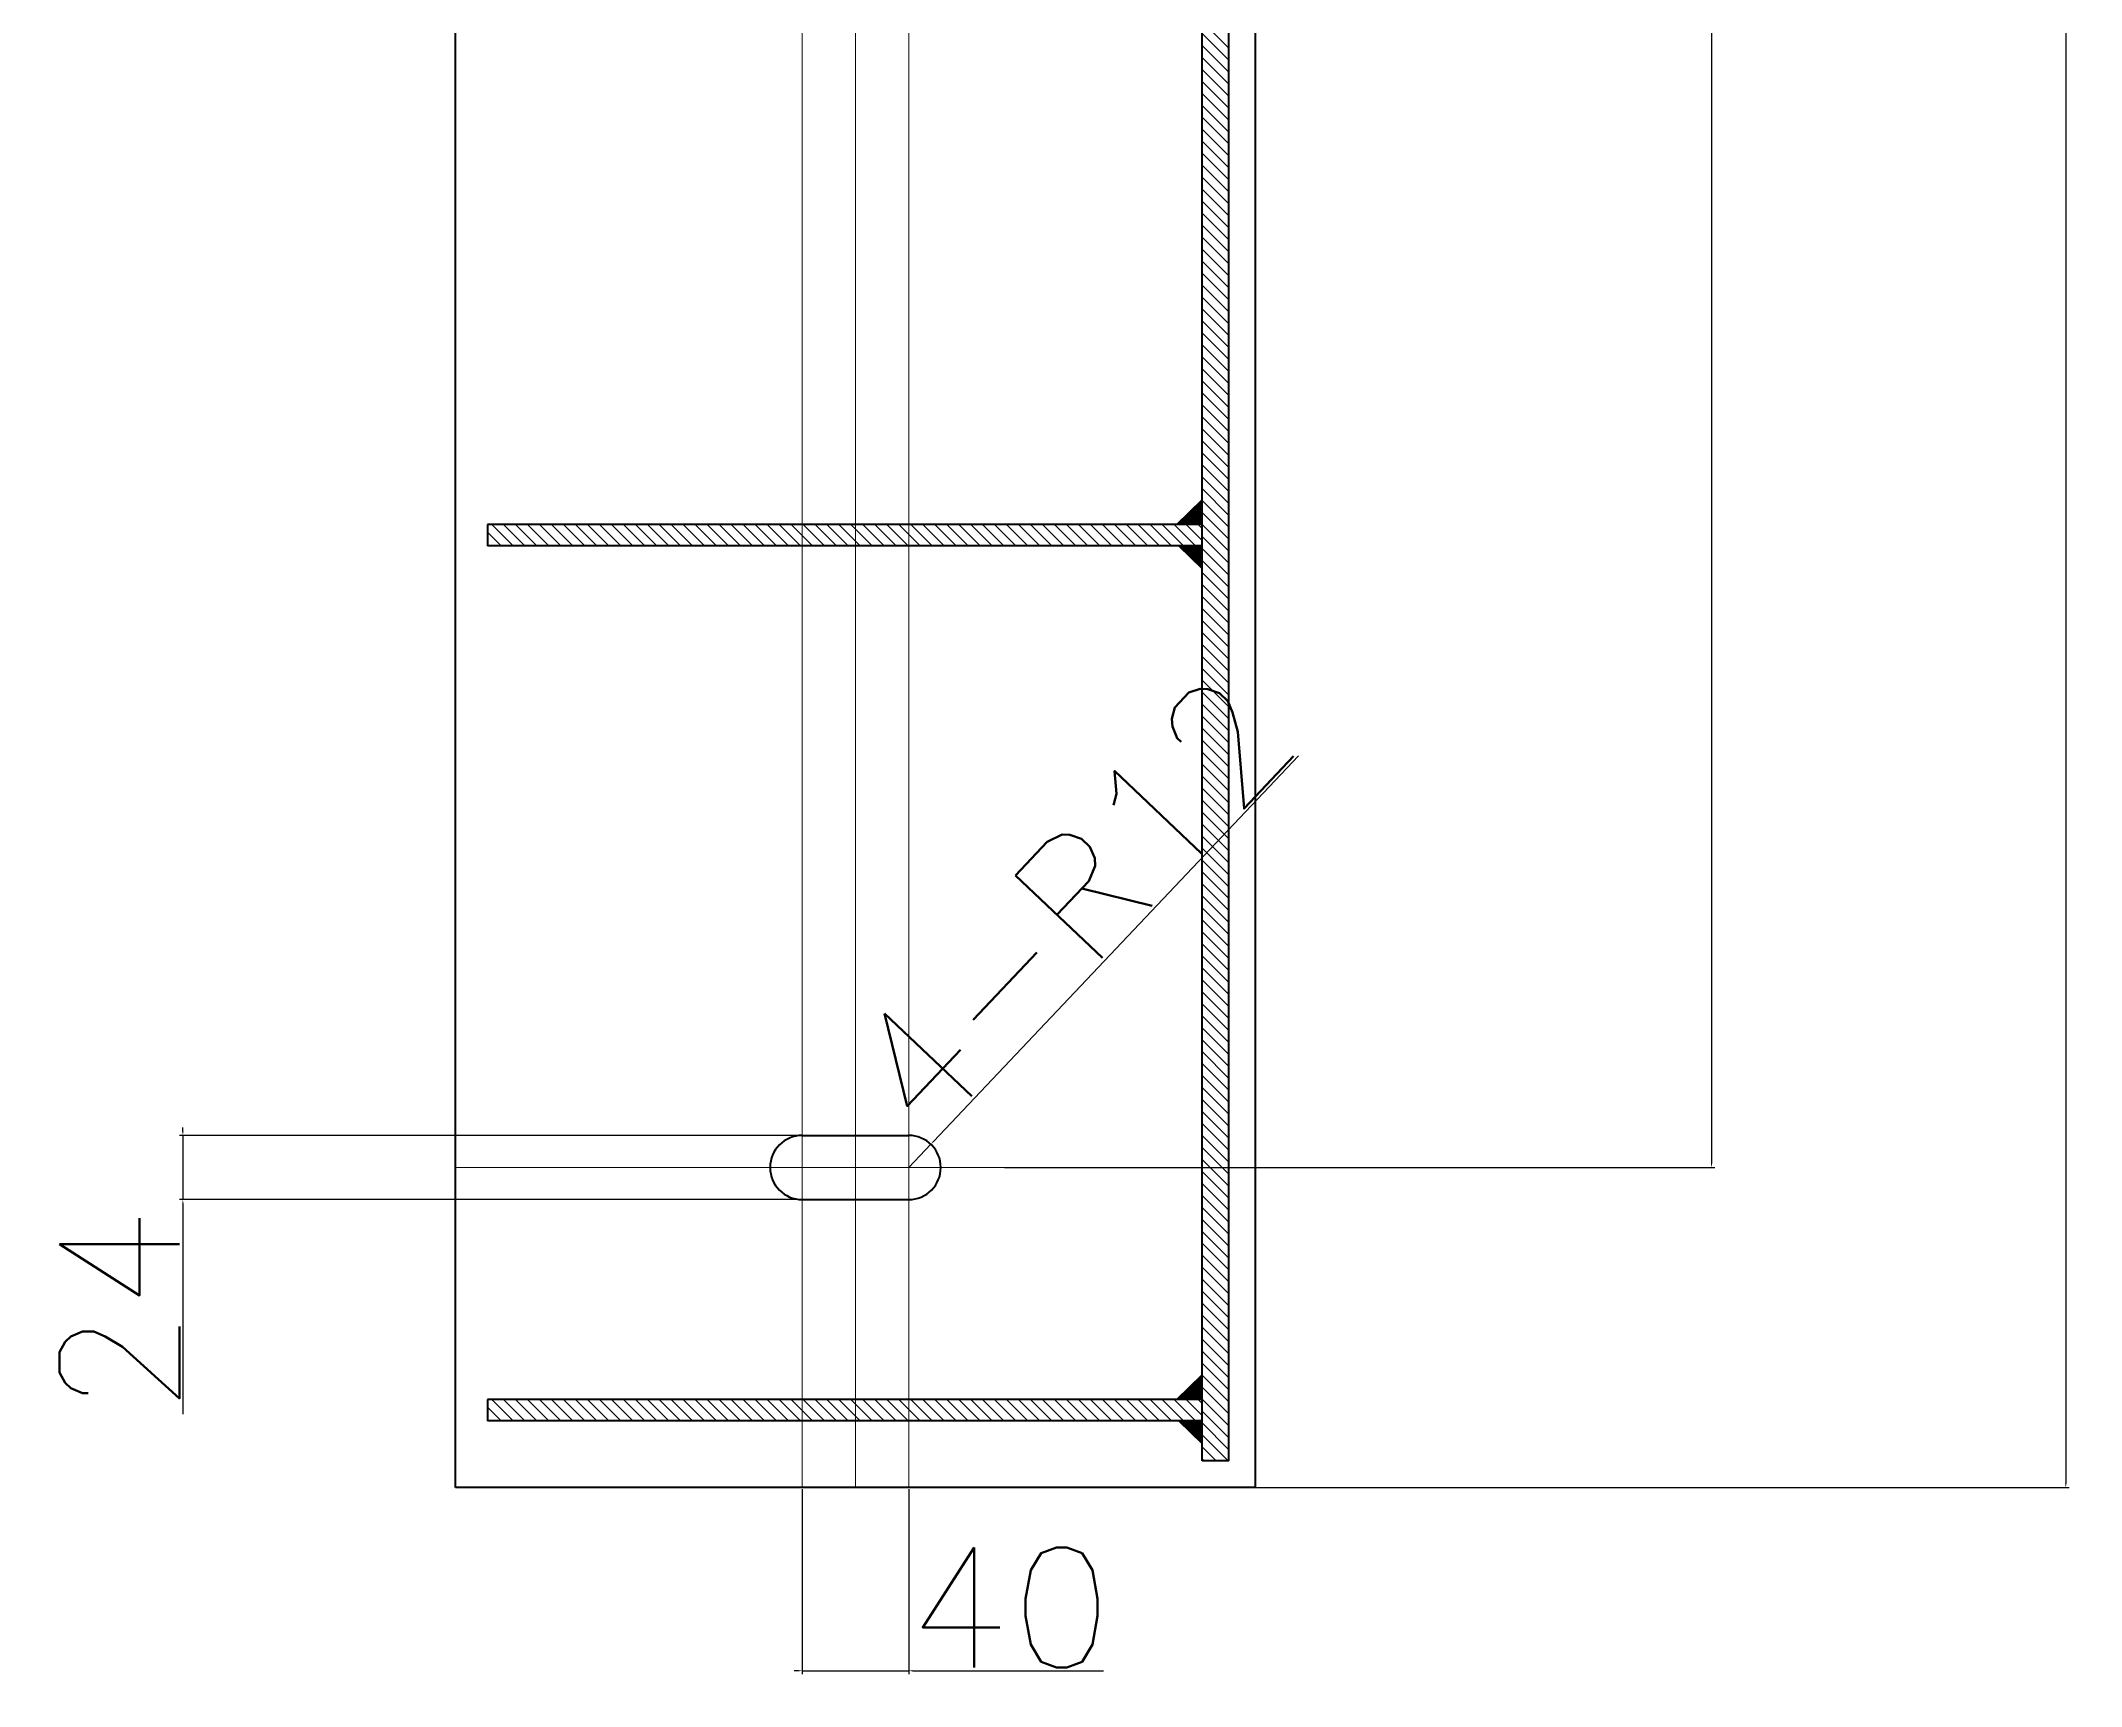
# Model space of a CAD drawing. Extents: x -11028 to 1475, y 2438 to 11279.
# Drawn here: x -5634 to -4869, y 3142 to 3759 of the extents above; entities that cross this region are included whole.
import ezdxf

# ---------------------------------------------------------------- set-up
doc = ezdxf.new("R2010")
doc.units = 0
doc.linetypes.add('ACAD_ISO04W100', pattern=[30.5, 24, -3, 0.5, -3])
doc.layers.get('DEFPOINTS').update_dxf_attribs({"linetype": 'CONTINUOUS', "lineweight": 13})
for name, color, linetype, lineweight in [('1粗实线', 3, 'CONTINUOUS', 40), ('2细实线', 7, 'CONTINUOUS', 25), ('3中心线', 30, 'ACAD_ISO04W100', 20)]:
    doc.layers.add(name, color=color, linetype=linetype, lineweight=lineweight)
doc.styles.add('ST3', font='txt.shx', dxfattribs={"height": 45, "bigfont": 'intecad.shx'})
doc.dimstyles.get("Standard").update_dxf_attribs({"dimtxt": 0.18, "dimasz": 0.18, "dimexe": 0.18, "dimexo": 0.0625, "dimgap": 0.09, "dimtad": 0, "dimtih": 1, "dimtoh": 1, "dimdec": 4, "dimzin": 0, "dimdsep": 46, "dimtxsty": 'Standard', "dimcen": 0.09, "dimadec": 0, "dimazin": 0, "dimtfac": 1, "dimtdec": 4, "dimtofl": 0, "dimtmove": 0, "dimatfit": 3, "dimfxl": 0, "dimtolj": 1, "dimtzin": 0, "dimarcsym": 0})

# ---------------------------------------------------------------- blocks, each defined once
blk = doc.blocks.new('*D37')
at = {"layer": '1粗实线', "color": 7, "linetype": 'ByBlock', "lineweight": -2}
for p, q in [((-5348.36, 3216.21), (-5348.36, 3146.94)), ((-5308.36, 3216.21), (-5308.36, 3146.94)), ((-5349.86, 3148.19), (-5351.36, 3148.19)), ((-5348.36, 3148.19), (-5308.36, 3148.19)), ((-5306.86, 3148.19), (-5235.36, 3148.19))]:
    blk.add_line(p, q, dxfattribs=at)
at = {"layer": '1粗实线', "color": 7, "linetype": 'ByBlock'}
for points in [[(-5349.86, 3148.44), (-5349.86, 3147.94), (-5348.36, 3148.19)], [(-5306.86, 3148.44), (-5306.86, 3147.94), (-5308.36, 3148.19)]]:
    blk.add_solid(points, dxfattribs=at)
at = {"layer": 'DEFPOINTS', "color": 0, "linetype": 'ByBlock'}
for p in [(-5348.36, 3216.83), (-5308.36, 3216.83), (-5308.36, 3148.19)]:
    blk.add_point(p, dxfattribs=at)
at = {"layer": '1粗实线', "color": 7, "linetype": 'ByBlock', "insert": (-5270.36, 3171.94), "char_height": 45, "attachment_point": 5, "style": 'ST3'}
blk.add_mtext('\\A1;40', dxfattribs=at)
blk = doc.blocks.new('*D38')
at = {"layer": '1粗实线', "color": 7, "linetype": 'ByBlock', "lineweight": -2}
for p, q in [((-5580.55, 3350.33), (-5580.55, 3351.83)), ((-5340.51, 3348.83), (-5581.8, 3348.83)), ((-5580.55, 3348.83), (-5580.55, 3324.83)), ((-5340.51, 3324.83), (-5581.8, 3324.83)), ((-5580.55, 3323.33), (-5580.55, 3244.33))]:
    blk.add_line(p, q, dxfattribs=at)
at = {"layer": '1粗实线', "color": 7, "linetype": 'ByBlock'}
for points in [[(-5580.8, 3350.33), (-5580.3, 3350.33), (-5580.55, 3348.83)], [(-5580.8, 3323.33), (-5580.3, 3323.33), (-5580.55, 3324.83)]]:
    blk.add_solid(points, dxfattribs=at)
at = {"layer": 'DEFPOINTS', "color": 0, "linetype": 'ByBlock'}
for p in [(-5339.89, 3348.83), (-5580.55, 3324.83), (-5339.89, 3324.83)]:
    blk.add_point(p, dxfattribs=at)
at = {"layer": '1粗实线', "color": 7, "linetype": 'ByBlock', "insert": (-5604.3, 3283.08), "char_height": 45, "attachment_point": 5, "rotation": 90, "style": 'ST3'}
blk.add_mtext('\\A1;24', dxfattribs=at)
blk = doc.blocks.new('*D39')
at = {"layer": '1粗实线', "color": 7, "linetype": 'ByBlock', "lineweight": -2}
for p, q in [((-5299.08, 3346.63), (-5162.22, 3491.1)), ((-5308.36, 3336.83), (-5300.11, 3345.54))]:
    blk.add_line(p, q, dxfattribs=at)
at = {"layer": '1粗实线', "color": 7, "linetype": 'ByBlock'}
blk.add_solid([(-5299.26, 3346.8), (-5298.9, 3346.46), (-5300.11, 3345.54)], dxfattribs=at)
at = {"layer": 'DEFPOINTS', "color": 0, "linetype": 'ByBlock'}
for p in [(-5300.11, 3345.54), (-5308.36, 3336.83)]:
    blk.add_point(p, dxfattribs=at)
at = {"layer": '1粗实线', "color": 7, "linetype": 'ByBlock', "insert": (-5247.38, 3435.74), "char_height": 45, "attachment_point": 5, "rotation": 46.55072, "style": 'ST3'}
blk.add_mtext('\\A1;4-R12', dxfattribs=at)
blk = doc.blocks.new('*D52')
at = {"layer": '2细实线', "color": 7, "linetype": 'ByBlock', "lineweight": -2}
for p, q in [((-5255.31, 5256.83), (-4873.29, 5256.83)), ((-4874.54, 5255.33), (-4874.54, 3218.33)), ((-5255.31, 3216.83), (-4873.29, 3216.83))]:
    blk.add_line(p, q, dxfattribs=at)
at = {"layer": '2细实线', "color": 7, "linetype": 'ByBlock'}
for points in [[(-4874.79, 5255.33), (-4874.29, 5255.33), (-4874.54, 5256.83)], [(-4874.79, 3218.33), (-4874.29, 3218.33), (-4874.54, 3216.83)]]:
    blk.add_solid(points, dxfattribs=at)
at = {"layer": 'DEFPOINTS', "color": 0, "linetype": 'ByBlock'}
for p in [(-5255.93, 5256.83), (-5255.93, 3216.83), (-4874.54, 3216.83)]:
    blk.add_point(p, dxfattribs=at)
at = {"layer": '2细实线', "color": 7, "linetype": 'ByBlock', "insert": (-4898.29, 4236.83), "char_height": 45, "attachment_point": 5, "rotation": 90, "style": 'ST3'}
blk.add_mtext('\\A1;2040', dxfattribs=at)
blk = doc.blocks.new('*D53')
at = {"layer": '2细实线', "color": 7, "linetype": 'ByBlock', "lineweight": -2}
for p, q in [((-5315.74, 5136.83), (-5006.14, 5136.83)), ((-5007.39, 5135.33), (-5007.39, 3338.33)), ((-5272.45, 3336.83), (-5006.14, 3336.83))]:
    blk.add_line(p, q, dxfattribs=at)
at = {"layer": '2细实线', "color": 7, "linetype": 'ByBlock'}
for points in [[(-5007.64, 5135.33), (-5007.14, 5135.33), (-5007.39, 5136.83)], [(-5007.64, 3338.33), (-5007.14, 3338.33), (-5007.39, 3336.83)]]:
    blk.add_solid(points, dxfattribs=at)
at = {"layer": 'DEFPOINTS', "color": 0, "linetype": 'ByBlock'}
for p in [(-5316.36, 5136.83), (-5273.07, 3336.83), (-5007.39, 3336.83)]:
    blk.add_point(p, dxfattribs=at)
at = {"layer": '2细实线', "color": 7, "linetype": 'ByBlock', "insert": (-5031.14, 4236.83), "char_height": 45, "attachment_point": 5, "rotation": 90, "style": 'ST3'}
blk.add_mtext('\\A1;1800', dxfattribs=at)

msp = doc.modelspace()

# ---------------------------------------------------------------- hatches: boundary and pattern name
at = {"layer": '2细实线', "linetype": 'ByBlock'}
h = msp.add_hatch(dxfattribs=at)
h.set_pattern_fill('ANSI37', color=256, scale=0.1, angle=90, style=0)
h.set_pattern_definition([(315, (2412.593, 3315.72564), (0.224506403, 0.224506403), []), (45, (2412.593, 3315.72564), (-0.224506403, 0.224506403), [])])
h.paths.add_polyline_path([(-5198.36242, 3561.40921), (-5198.36242, 3569.83111), (-5207.05721, 3569.83111)])
h.paths.add_polyline_path([(-5207.91528, 3577.83111), (-5198.36242, 3577.83111), (-5198.36242, 3587.12723)])
h = msp.add_hatch(dxfattribs=at)
h.set_pattern_fill('ANSI31', color=256, angle=90, style=0)
h.set_pattern_definition([(315, (2412.593, 3315.7256), (2.245064, 2.245064), [])])
h.paths.add_polyline_path([(-5328.36242, 3569.83111), (-5198.36242, 3569.83111), (-5198.36242, 3577.83111), (-5328.36242, 3577.83111)])
h.paths.add_polyline_path([(-5466.36242, 3569.83111), (-5328.36242, 3569.83111), (-5328.36242, 3577.83111), (-5466.36242, 3577.83111)])
h = msp.add_hatch(dxfattribs=at)
h.set_pattern_fill('ANSI37', color=256, scale=0.1, angle=90, style=0)
h.set_pattern_definition([(315, (2412.593, 2987.72564), (0.224506403, 0.224506403), []), (45, (2412.593, 2987.72564), (-0.224506403, 0.224506403), [])])
h.paths.add_polyline_path([(-5198.36242, 3233.40921), (-5198.36242, 3241.83111), (-5207.05721, 3241.83111)])
h.paths.add_polyline_path([(-5207.91528, 3249.83111), (-5198.36242, 3249.83111), (-5198.36242, 3259.12723)])
h = msp.add_hatch(dxfattribs=at)
h.set_pattern_fill('ANSI31', color=256, angle=90, style=0)
h.set_pattern_definition([(315, (2412.593, 2987.7256), (2.245064, 2.245064), [])])
h.paths.add_polyline_path([(-5328.36242, 3241.83111), (-5198.36242, 3241.83111), (-5198.36242, 3249.83111), (-5328.36242, 3249.83111)])
h.paths.add_polyline_path([(-5466.36242, 3241.83111), (-5328.36242, 3241.83111), (-5328.36242, 3249.83111), (-5466.36242, 3249.83111)])

# ---------------------------------------------------------------- linework, layer by layer
at = {"layer": '1粗实线', "linetype": 'ByBlock'}
for p, q in [((-5478.36242, 3216.83111), (-5478.36242, 5256.83111)), ((-5178.36242, 3216.83111), (-5178.36242, 5256.83111)), ((-5198.36242, 3226.83111), (-5198.36242, 5246.83111)), ((-5188.36242, 3226.83111), (-5188.36242, 5246.83111)), ((-5207.91528, 3577.83111), (-5198.36242, 3587.12723)), ((-5466.36242, 3577.83111), (-5466.36242, 3569.83111)), ((-5198.36242, 3577.83111), (-5466.36242, 3577.83111)), ((-5198.36242, 3569.83111), (-5466.36242, 3569.83111)), ((-5207.05721, 3569.83111), (-5198.36242, 3561.40921)), ((-5348.36242, 3348.83111), (-5308.36242, 3348.83111)), ((-5348.36242, 3324.83111), (-5308.36242, 3324.83111)), ((-5207.91528, 3249.83111), (-5198.36242, 3259.12723)), ((-5466.36242, 3249.83111), (-5466.36242, 3241.83111)), ((-5198.36242, 3249.83111), (-5466.36242, 3249.83111)), ((-5198.36242, 3241.83111), (-5466.36242, 3241.83111)), ((-5207.05721, 3241.83111), (-5198.36242, 3233.40921)), ((-5188.36242, 3226.83111), (-5198.36242, 3226.83111)), ((-5178.36242, 3216.83111), (-5478.36242, 3216.83111)), ((-5178.36242, 3216.83111), (-5478.36242, 3216.83111))]:
    msp.add_line(p, q, dxfattribs=at)
for centre, start, end in [((-5348.36242, 3336.83111), 90, 270), ((-5308.36242, 3336.83111), 270, 90)]:
    msp.add_arc(centre, 12, start, end, dxfattribs=at)
at = {"layer": '2细实线', "linetype": 'ByBlock'}
for p, q in [((-5188.36242, 3756.40588), (-5198.36242, 3766.40588)), ((-5188.36242, 3751.91575), (-5198.36242, 3761.91575)), ((-5188.36242, 3747.42562), (-5198.36242, 3757.42562)), ((-5188.36242, 3742.9355), (-5198.36242, 3752.9355)), ((-5188.36242, 3738.44537), (-5198.36242, 3748.44537)), ((-5188.36242, 3733.95524), (-5198.36242, 3743.95524)), ((-5188.36242, 3729.46511), (-5198.36242, 3739.46511)), ((-5188.36242, 3724.97498), (-5198.36242, 3734.97498)), ((-5188.36242, 3720.48486), (-5198.36242, 3730.48486)), ((-5188.36242, 3715.99473), (-5198.36242, 3725.99473)), ((-5188.36242, 3711.5046), (-5198.36242, 3721.5046)), ((-5188.36242, 3707.01447), (-5198.36242, 3717.01447)), ((-5188.36242, 3702.52434), (-5198.36242, 3712.52434)), ((-5188.36242, 3698.03422), (-5198.36242, 3708.03422)), ((-5188.36242, 3693.54409), (-5198.36242, 3703.54409)), ((-5188.36242, 3689.05396), (-5198.36242, 3699.05396)), ((-5188.36242, 3684.56383), (-5198.36242, 3694.56383)), ((-5188.36242, 3680.0737), (-5198.36242, 3690.0737)), ((-5188.36242, 3675.58358), (-5198.36242, 3685.58358)), ((-5188.36242, 3671.09345), (-5198.36242, 3681.09345)), ((-5188.36242, 3666.60332), (-5198.36242, 3676.60332)), ((-5188.36242, 3662.11319), (-5198.36242, 3672.11319)), ((-5188.36242, 3657.62306), (-5198.36242, 3667.62306)), ((-5188.36242, 3653.13294), (-5198.36242, 3663.13294)), ((-5188.36242, 3648.64281), (-5198.36242, 3658.64281)), ((-5188.36242, 3644.15268), (-5198.36242, 3654.15268)), ((-5188.36242, 3639.66255), (-5198.36242, 3649.66255)), ((-5188.36242, 3635.17242), (-5198.36242, 3645.17242)), ((-5188.36242, 3630.6823), (-5198.36242, 3640.6823)), ((-5188.36242, 3626.19217), (-5198.36242, 3636.19217)), ((-5188.36242, 3621.70204), (-5198.36242, 3631.70204)), ((-5188.36242, 3617.21191), (-5198.36242, 3627.21191)), ((-5188.36242, 3612.72178), (-5198.36242, 3622.72178)), ((-5188.36242, 3608.23166), (-5198.36242, 3618.23166)), ((-5188.36242, 3603.74153), (-5198.36242, 3613.74153)), ((-5188.36242, 3599.2514), (-5198.36242, 3609.2514)), ((-5188.36242, 3594.76127), (-5198.36242, 3604.76127)), ((-5188.36242, 3590.27114), (-5198.36242, 3600.27114)), ((-5188.36242, 3585.78101), (-5198.36242, 3595.78101)), ((-5188.36242, 3581.29089), (-5198.36242, 3591.29089)), ((-5188.36242, 3576.80076), (-5198.36242, 3586.80076)), ((-5188.36242, 3572.31063), (-5198.36242, 3582.31063)), ((-5188.36242, 3567.8205), (-5198.36242, 3577.8205)), ((-5188.36242, 3563.33037), (-5198.36242, 3573.33037)), ((-5188.36242, 3558.84025), (-5198.36242, 3568.84025)), ((-5188.36242, 3554.35012), (-5198.36242, 3564.35012)), ((-5188.36242, 3549.85999), (-5198.36242, 3559.85999)), ((-5188.36242, 3545.36986), (-5198.36242, 3555.36986)), ((-5188.36242, 3540.87973), (-5198.36242, 3550.87973)), ((-5188.36242, 3536.38961), (-5198.36242, 3546.38961)), ((-5188.36242, 3531.89948), (-5198.36242, 3541.89948)), ((-5188.36242, 3527.40935), (-5198.36242, 3537.40935)), ((-5188.36242, 3522.91922), (-5198.36242, 3532.91922)), ((-5188.36242, 3518.42909), (-5198.36242, 3528.42909)), ((-5188.36242, 3513.93897), (-5198.36242, 3523.93897)), ((-5188.36242, 3509.44884), (-5198.36242, 3519.44884)), ((-5188.36242, 3504.95871), (-5198.36242, 3514.95871)), ((-5188.36242, 3500.46858), (-5198.36242, 3510.46858)), ((-5188.36242, 3495.97845), (-5198.36242, 3505.97845)), ((-5188.36242, 3491.48833), (-5198.36242, 3501.48833)), ((-5188.36242, 3486.9982), (-5198.36242, 3496.9982)), ((-5188.36242, 3482.50807), (-5198.36242, 3492.50807)), ((-5188.36242, 3478.01794), (-5198.36242, 3488.01794)), ((-5188.36242, 3473.52781), (-5198.36242, 3483.52781)), ((-5188.36242, 3469.03769), (-5198.36242, 3479.03769)), ((-5188.36242, 3464.54756), (-5198.36242, 3474.54756)), ((-5188.36242, 3460.05743), (-5198.36242, 3470.05743)), ((-5188.36242, 3455.5673), (-5198.36242, 3465.5673)), ((-5188.36242, 3451.07717), (-5198.36242, 3461.07717)), ((-5188.36242, 3446.58704), (-5198.36242, 3456.58704)), ((-5188.36242, 3442.09692), (-5198.36242, 3452.09692)), ((-5188.36242, 3437.60679), (-5198.36242, 3447.60679)), ((-5188.36242, 3433.11666), (-5198.36242, 3443.11666)), ((-5188.36242, 3428.62653), (-5198.36242, 3438.62653)), ((-5188.36242, 3424.1364), (-5198.36242, 3434.1364)), ((-5188.36242, 3419.64628), (-5198.36242, 3429.64628)), ((-5188.36242, 3415.15615), (-5198.36242, 3425.15615)), ((-5188.36242, 3410.66602), (-5198.36242, 3420.66602)), ((-5188.36242, 3406.17589), (-5198.36242, 3416.17589)), ((-5188.36242, 3401.68576), (-5198.36242, 3411.68576)), ((-5188.36242, 3397.19564), (-5198.36242, 3407.19564)), ((-5188.36242, 3392.70551), (-5198.36242, 3402.70551)), ((-5188.36242, 3388.21538), (-5198.36242, 3398.21538)), ((-5188.36242, 3383.72525), (-5198.36242, 3393.72525)), ((-5188.36242, 3379.23512), (-5198.36242, 3389.23512)), ((-5188.36242, 3374.745), (-5198.36242, 3384.745)), ((-5188.36242, 3370.25487), (-5198.36242, 3380.25487)), ((-5188.36242, 3365.76474), (-5198.36242, 3375.76474)), ((-5188.36242, 3361.27461), (-5198.36242, 3371.27461)), ((-5188.36242, 3356.78448), (-5198.36242, 3366.78448)), ((-5188.36242, 3352.29436), (-5198.36242, 3362.29436)), ((-5188.36242, 3347.80423), (-5198.36242, 3357.80423)), ((-5188.36242, 3343.3141), (-5198.36242, 3353.3141)), ((-5188.36242, 3338.82397), (-5198.36242, 3348.82397)), ((-5188.36242, 3334.33384), (-5198.36242, 3344.33384)), ((-5188.36242, 3329.84372), (-5198.36242, 3339.84372)), ((-5188.36242, 3325.35359), (-5198.36242, 3335.35359)), ((-5188.36242, 3320.86346), (-5198.36242, 3330.86346)), ((-5188.36242, 3316.37333), (-5198.36242, 3326.37333)), ((-5188.36242, 3311.8832), (-5198.36242, 3321.8832)), ((-5188.36242, 3307.39307), (-5198.36242, 3317.39307)), ((-5188.36242, 3302.90295), (-5198.36242, 3312.90295)), ((-5188.36242, 3298.41282), (-5198.36242, 3308.41282)), ((-5188.36242, 3293.92269), (-5198.36242, 3303.92269)), ((-5188.36242, 3289.43256), (-5198.36242, 3299.43256)), ((-5188.36242, 3284.94243), (-5198.36242, 3294.94243)), ((-5188.36242, 3280.45231), (-5198.36242, 3290.45231)), ((-5188.36242, 3275.96218), (-5198.36242, 3285.96218)), ((-5188.36242, 3271.47205), (-5198.36242, 3281.47205)), ((-5188.36242, 3266.98192), (-5198.36242, 3276.98192)), ((-5188.36242, 3262.49179), (-5198.36242, 3272.49179)), ((-5188.36242, 3258.00167), (-5198.36242, 3268.00167)), ((-5188.36242, 3253.51154), (-5198.36242, 3263.51154)), ((-5188.36242, 3249.02141), (-5198.36242, 3259.02141)), ((-5188.36242, 3244.53128), (-5198.36242, 3254.53128)), ((-5188.36242, 3240.04115), (-5198.36242, 3250.04115)), ((-5188.36242, 3235.55103), (-5198.36242, 3245.55103)), ((-5188.36242, 3231.0609), (-5198.36242, 3241.0609)), ((-5188.62276, 3226.83111), (-5198.36242, 3236.57077)), ((-5193.11289, 3226.83111), (-5198.36242, 3232.08064)), ((-5197.60302, 3226.83111), (-5198.36242, 3227.59051))]:
    msp.add_line(p, q, dxfattribs=at)
at = {"layer": '3中心线', "linetype": 'ByBlock'}
for p, q in [((-5328.36242, 3216.83111), (-5328.36242, 5256.83111)), ((-5348.36242, 3216.83111), (-5348.36242, 5148.83111)), ((-5308.36242, 3216.83111), (-5308.36242, 5148.83111)), ((-5178.36242, 3336.83111), (-5478.36242, 3336.83111))]:
    msp.add_line(p, q, dxfattribs=at)

# ---------------------------------------------------------------- dimensions: what is measured, and where the dimension line sits
at = {"layer": '1粗实线', "linetype": 'ByBlock'}
dim = msp.add_radius_dim(center=(-5308.36242, 3336.83111), mpoint=(-5300.10988, 3345.54291), text='4-R12', dimstyle='Standard', override={"dimtxt": 3, "dimasz": 1.5, "dimexe": 1.25, "dimexo": 0.625, "dimgap": 1.25, "dimtad": 1, "dimtih": 0, "dimtoh": 0, "dimzin": 8, "dimlunit": 6, "dimtxsty": 'ST3', "dimcen": 1.5, "dimclrd": 7, "dimclre": 7, "dimclrt": 7, "dimtofl": 1, "dimatfit": 0}, dxfattribs=at)
dim.commit()
dim.dimension.update_dxf_attribs({"geometry": '*D39', "text_midpoint": (-5247.37726, 3435.74489)})
dim = msp.add_linear_dim(base=(-5580.54529, 3324.83111), p1=(-5339.88601, 3348.83111), p2=(-5339.88601, 3324.83111), angle=90, text='24', dimstyle='Standard', override={"dimtxt": 3, "dimasz": 1.5, "dimexe": 1.25, "dimexo": 0.625, "dimgap": 1.25, "dimtad": 1, "dimtih": 0, "dimtoh": 0, "dimzin": 8, "dimlunit": 6, "dimtxsty": 'ST3', "dimcen": 1.5, "dimclrd": 7, "dimclre": 7, "dimclrt": 7, "dimtofl": 1, "dimatfit": 0}, dxfattribs=at)
dim.commit()
dim.dimension.update_dxf_attribs({"geometry": '*D38', "text_midpoint": (-5604.29529, 3283.08111)})
dim = msp.add_linear_dim(base=(-5308.36242, 3148.18928), p1=(-5348.36242, 3216.83111), p2=(-5308.36242, 3216.83111), text='40', dimstyle='Standard', override={"dimtxt": 3, "dimasz": 1.5, "dimexe": 1.25, "dimexo": 0.625, "dimgap": 1.25, "dimtad": 1, "dimtih": 0, "dimtoh": 0, "dimzin": 8, "dimlunit": 6, "dimtxsty": 'ST3', "dimcen": 1.5, "dimclrd": 7, "dimclre": 7, "dimclrt": 7, "dimtofl": 1, "dimatfit": 0}, dxfattribs=at)
dim.commit()
dim.dimension.update_dxf_attribs({"geometry": '*D37', "text_midpoint": (-5270.36242, 3171.93928)})
at = {"layer": '2细实线', "linetype": 'ByBlock'}
for base, p1, p2, text, picture, middle in [((-4874.54273, 3216.83111), (-5255.93299, 5256.83111), (-5255.93299, 3216.83111), '2040', '*D52', (-4898.29273, 4236.83111)), ((-5007.38652, 3336.83111), (-5316.36242, 5136.83111), (-5273.07415, 3336.83111), '1800', '*D53', (-5031.13652, 4236.83111))]:
    dim = msp.add_linear_dim(base=base, p1=p1, p2=p2, angle=90, text=text, dimstyle='Standard', override={"dimtxt": 3, "dimasz": 1.5, "dimexe": 1.25, "dimexo": 0.625, "dimgap": 1.25, "dimtad": 1, "dimtih": 0, "dimtoh": 0, "dimzin": 8, "dimlunit": 6, "dimtxsty": 'ST3', "dimcen": 1.5, "dimclrd": 7, "dimclre": 7, "dimclrt": 7, "dimtofl": 1, "dimatfit": 0}, dxfattribs=at)
    dim.commit()
    dim.dimension.update_dxf_attribs({"geometry": picture, "text_midpoint": middle})

doc.saveas('drawing.dxf')
